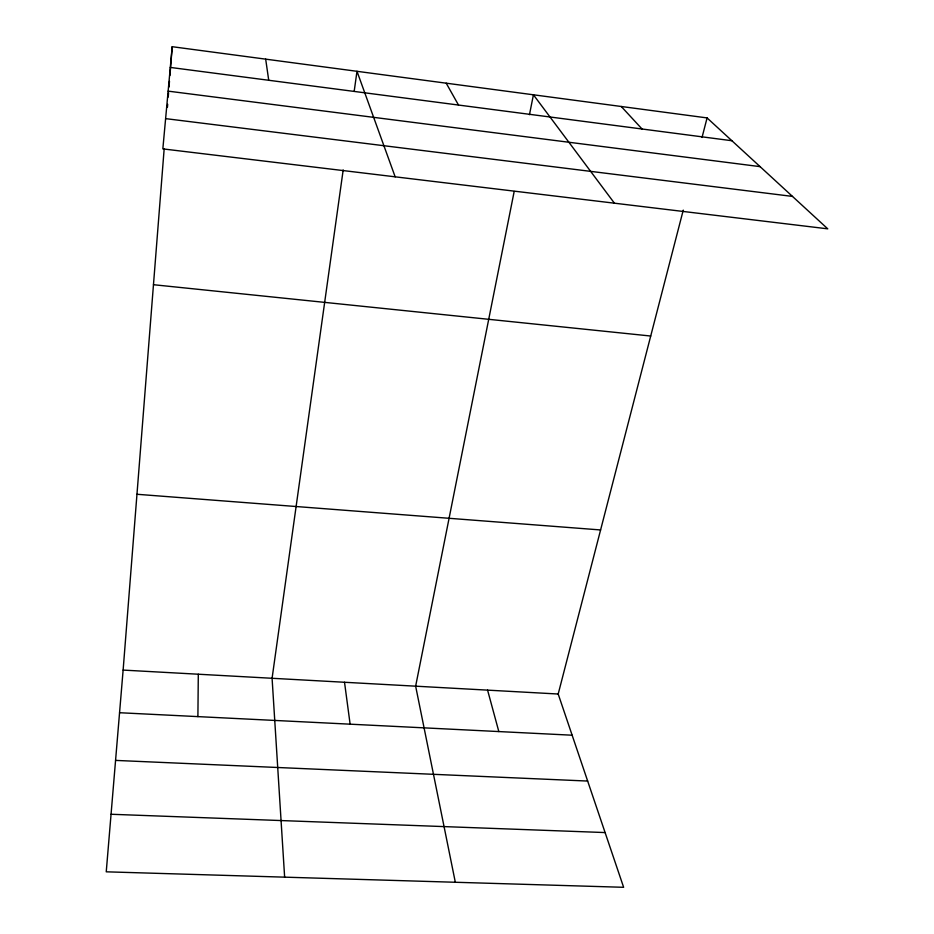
<?xml version="1.0" encoding="UTF-8"?>
<svg xmlns="http://www.w3.org/2000/svg" width="934" height="934" viewBox="0 0 934 934"><rect width="100%" height="100%" fill="white"/><g stroke="black" fill="none" stroke-linecap="round" stroke-linejoin="round"><path stroke-width="1.4" d="M197.903 716.611L198.3 674.22M683.256 210.127L558.193 694.02L623.632 887.3L106.242 871.819L123.125 670.087L164.162 148.891M167.443 107.153L167.676 104.281M168.237 97.078L168.575 92.758M169.031 87.002L169.486 81.246M169.941 75.491L172.206 46.7L707.085 117.918L827.757 228.842L162.843 148.891L172.206 46.7M343.187 169.941L272.086 678.282L284.637 877.154M354.184 91.322L356.986 71.299L395.164 176.83M514.179 191.47L415.642 686.175L455.325 882.268M529.461 114.695L533.431 94.801L614.42 203.192M702.029 137.473L707.085 117.918M111.053 814.261L605.104 832.568M115.559 760.404L587.661 781.058M119.552 712.724L572.145 735.21M123.125 670.087L558.193 694.02M136.959 494.273L600.597 529.952M153.468 284.707L650.718 336.03M165.61 118.63L792.476 196.409M168.132 91.135L760.078 166.637M170.303 67.423L731.906 140.73M621.25 106.488L642.055 128.997M446.207 83.184L458.501 105.04M487.583 690.133L498.826 731.567M265.676 59.146L268.723 80.266M344.518 682.264L350.122 724.177"/></g></svg>
